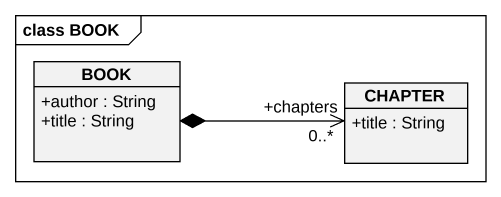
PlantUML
@startuml
mainframe class BOOK
hide circle
hide empty members
skinparam classAttributeIconSize 0
class BOOK {
  +author : String
  +title : String
}
class CHAPTER {
  +title : String
}
BOOK *-right-> "+chapters\n0..*" CHAPTER
@enduml
